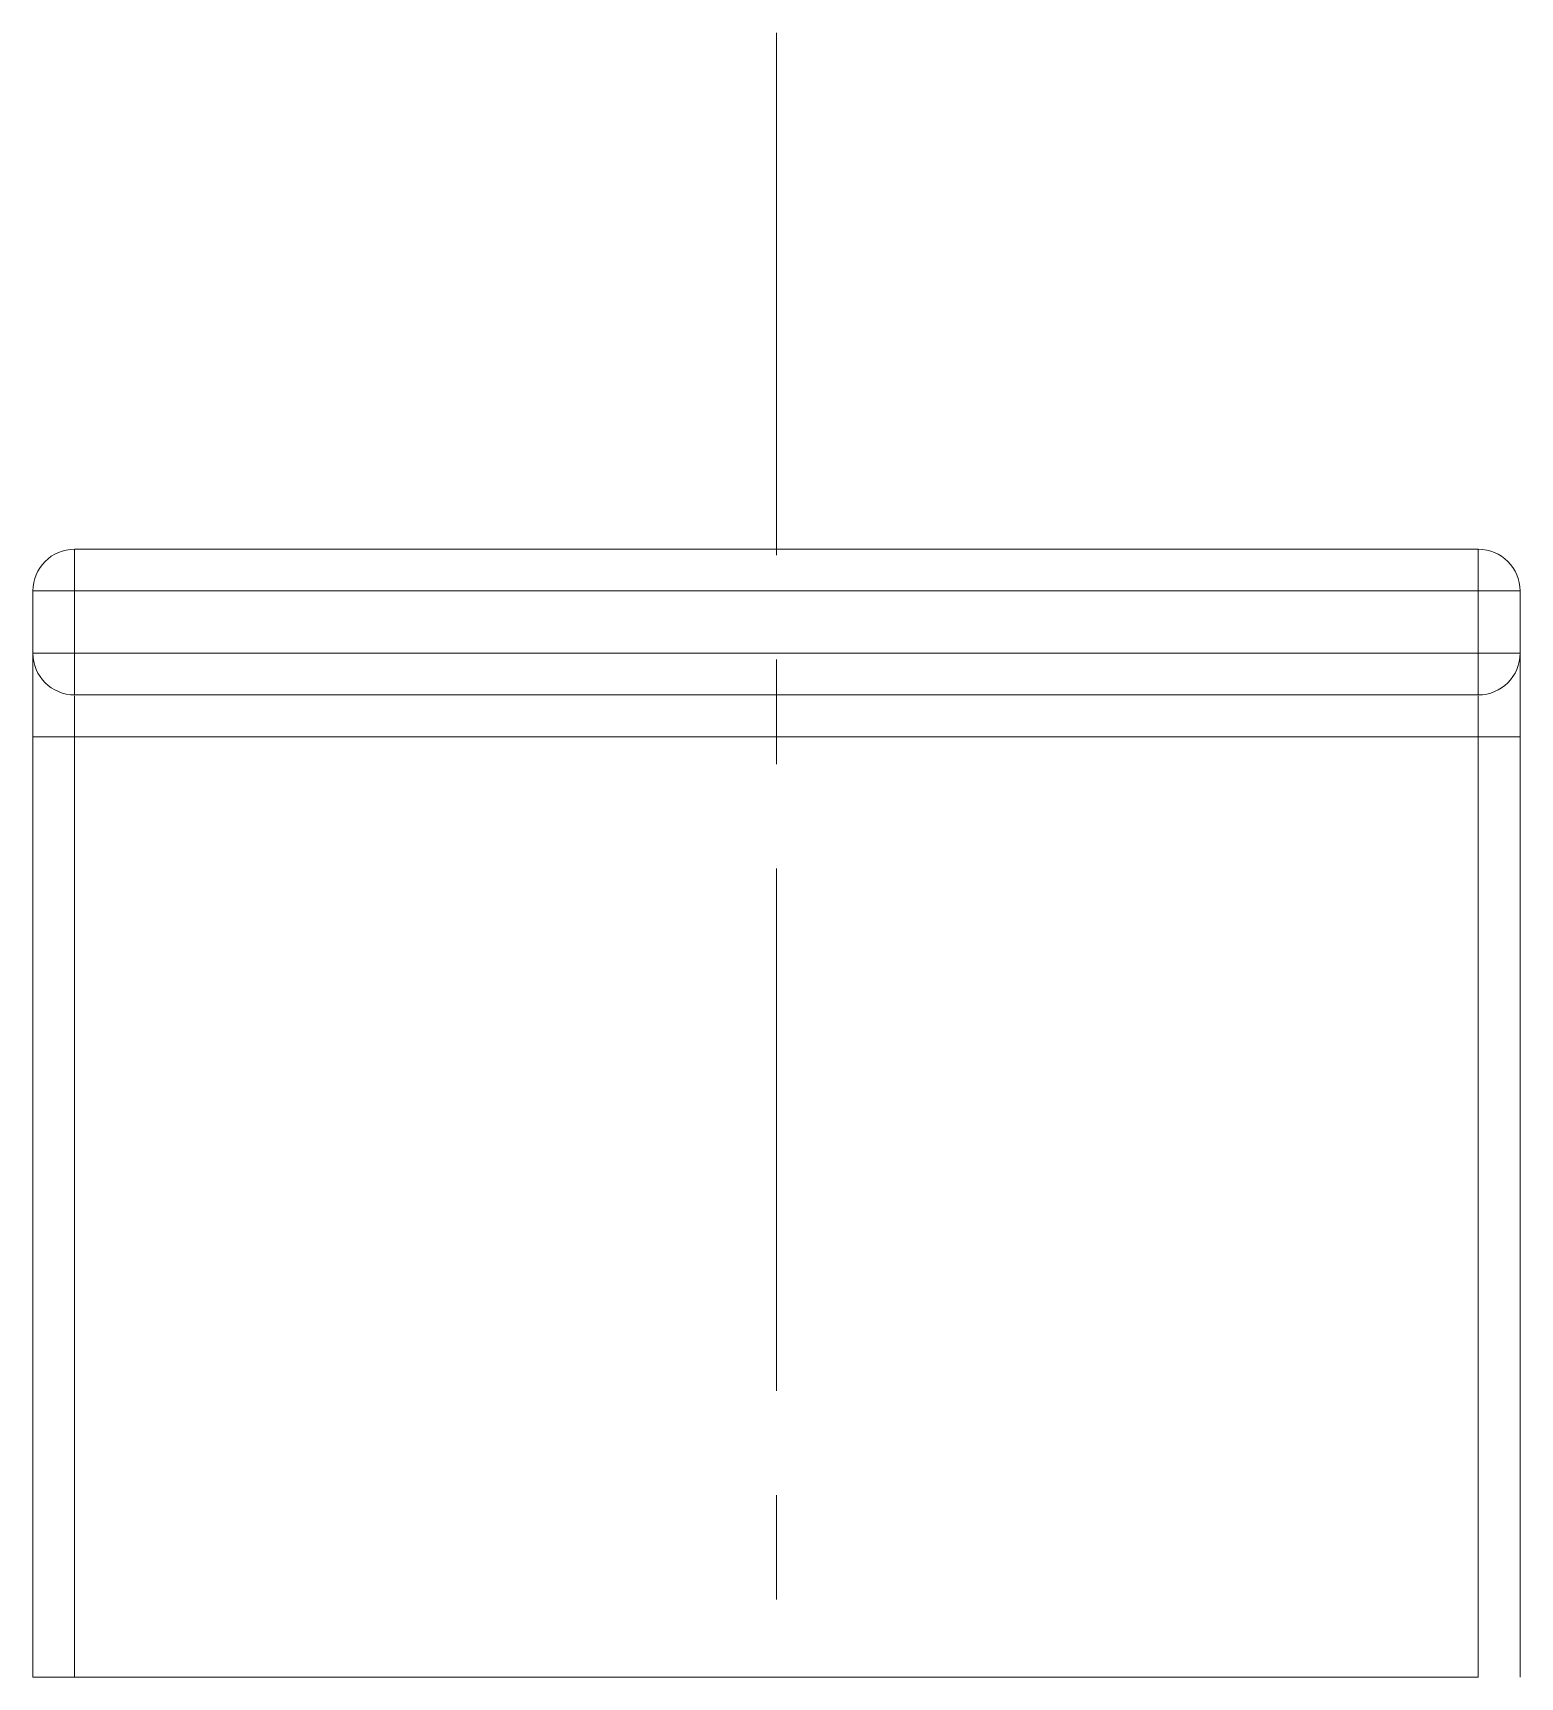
# Model space of a CAD drawing. Extents: x 3319 to 4109, y 0 to 579.
# Drawn here: x 3531.06 to 3566.66, y 398.98 to 438.34 of the extents above; entities that cross this region are included whole.
import ezdxf

# ---------------------------------------------------------------- set-up
doc = ezdxf.new("R2010")
doc.units = 0
doc.header["$LTSCALE"] = 10
doc.header["$MEASUREMENT"] = 0
doc.linetypes.add('CENTER', pattern=[2, 1.25, -0.25, 0.25, -0.25])
doc.layers.add('1', color=7, linetype='CONTINUOUS')
doc.layers.add('BODY', color=7, linetype='CONTINUOUS')

msp = doc.modelspace()

# ---------------------------------------------------------------- linework, layer by layer
at = {"layer": '1', "color": 7, "linetype": 'Continuous', "lineweight": 18}
for p, q in [((3532.061, 425.979), (3565.661, 425.979)), ((3531.061, 423.49), (3531.061, 424.979)), ((3566.661, 424.979), (3566.661, 423.49)), ((3565.661, 422.49), (3532.061, 422.49)), ((3531.061, 398.981), (3531.061, 421.49)), ((3566.661, 421.49), (3566.661, 398.981)), ((3532.061, 398.981), (3531.061, 398.981)), ((3532.061, 398.981), (3565.661, 398.981))]:
    msp.add_line(p, q, dxfattribs=at)
at = {"layer": '1', "color": 7, "linetype": 'Continuous', "lineweight": 13}
for p, q in [((3532.061, 425.979), (3532.061, 424.979)), ((3565.661, 425.979), (3565.661, 424.979)), ((3531.061, 424.979), (3532.061, 424.979)), ((3565.661, 424.979), (3532.061, 424.979)), ((3532.061, 424.979), (3532.061, 423.49)), ((3565.661, 424.979), (3566.661, 424.979)), ((3565.661, 423.49), (3565.661, 424.979)), ((3532.061, 423.49), (3531.061, 423.49)), ((3532.061, 423.49), (3565.661, 423.49)), ((3532.061, 422.49), (3532.061, 423.49)), ((3566.661, 423.49), (3565.661, 423.49)), ((3565.661, 422.49), (3565.661, 423.49))]:
    msp.add_line(p, q, dxfattribs=at)
at = {"layer": '1', "color": 7, "linetype": 'Continuous', "lineweight": 18}
for centre, start, end in [((3532.061, 424.979), 90, 180), ((3565.661, 424.979), 0, 90), ((3532.061, 423.49), 180, 270), ((3565.661, 423.49), 270, 0)]:
    msp.add_arc(centre, 1, start, end, dxfattribs=at)
for points, degree in [([(3531.061, 421.49), (3531.061, 422.559), (3531.061, 423.518), (3531.061, 423.49)], 3), ([(3566.661, 423.49), (3566.661, 423.518), (3566.661, 422.559), (3566.661, 421.49)], 3), ([(3531.061, 421.49), (3532.061, 421.49)], 1)]:
    msp.add_open_spline(points, degree=degree, dxfattribs=at)
at = {"layer": '1', "color": 7, "linetype": 'Continuous', "lineweight": 13}
for points, knots in [([(3532.061, 422.472), (3532.061, 422.472), (3532.061, 422.471), (3532.061, 422.458), (3532.061, 422.439), (3532.061, 422.389), (3532.061, 422.358), (3532.061, 422.285), (3532.061, 422.244), (3532.061, 422.151), (3532.061, 422.1), (3532.061, 421.991), (3532.061, 421.933), (3532.061, 421.812), (3532.061, 421.749), (3532.061, 421.621), (3532.061, 421.556), (3532.061, 421.49)], [0, 0, 0, 0, 0.005328, 0.005328, 0.147424, 0.147424, 0.28952, 0.28952, 0.431616, 0.431616, 0.573712, 0.573712, 0.715808, 0.715808, 0.857904, 0.857904, 1, 1, 1, 1]), ([(3565.661, 421.49), (3565.661, 421.556), (3565.661, 421.621), (3565.661, 421.749), (3565.661, 421.812), (3565.661, 421.933), (3565.661, 421.991), (3565.661, 422.1), (3565.661, 422.151), (3565.661, 422.244), (3565.661, 422.285), (3565.661, 422.358), (3565.661, 422.389), (3565.661, 422.439), (3565.661, 422.458), (3565.661, 422.471), (3565.661, 422.472), (3565.661, 422.472)], [0, 0, 0, 0, 0.142096, 0.142096, 0.284192, 0.284192, 0.426288, 0.426288, 0.568384, 0.568384, 0.71048, 0.71048, 0.852576, 0.852576, 0.994672, 0.994672, 1, 1, 1, 1])]:
    msp.add_open_spline(points, degree=3, knots=knots, dxfattribs=at)
for points in [[(3532.061, 421.49), (3532.061, 398.981)], [(3565.661, 421.49), (3532.061, 421.49)], [(3565.661, 398.981), (3565.661, 421.49)]]:
    msp.add_open_spline(points, degree=1, dxfattribs=at)
at = {"layer": '1', "color": 7, "linetype": 'Continuous', "lineweight": 18}
msp.add_rational_spline([(3565.661, 421.49), (3566.66, 421.49), (3566.661, 421.49)], [1, 0.707256364019, 0.999700987121], degree=2, dxfattribs=at)
at = {"layer": 'BODY', "color": 1, "linetype": 'CENTER', "lineweight": 5}
msp.add_line((3548.861, 438.337), (3548.861, 159.969), dxfattribs=at)

doc.saveas('drawing.dxf')
